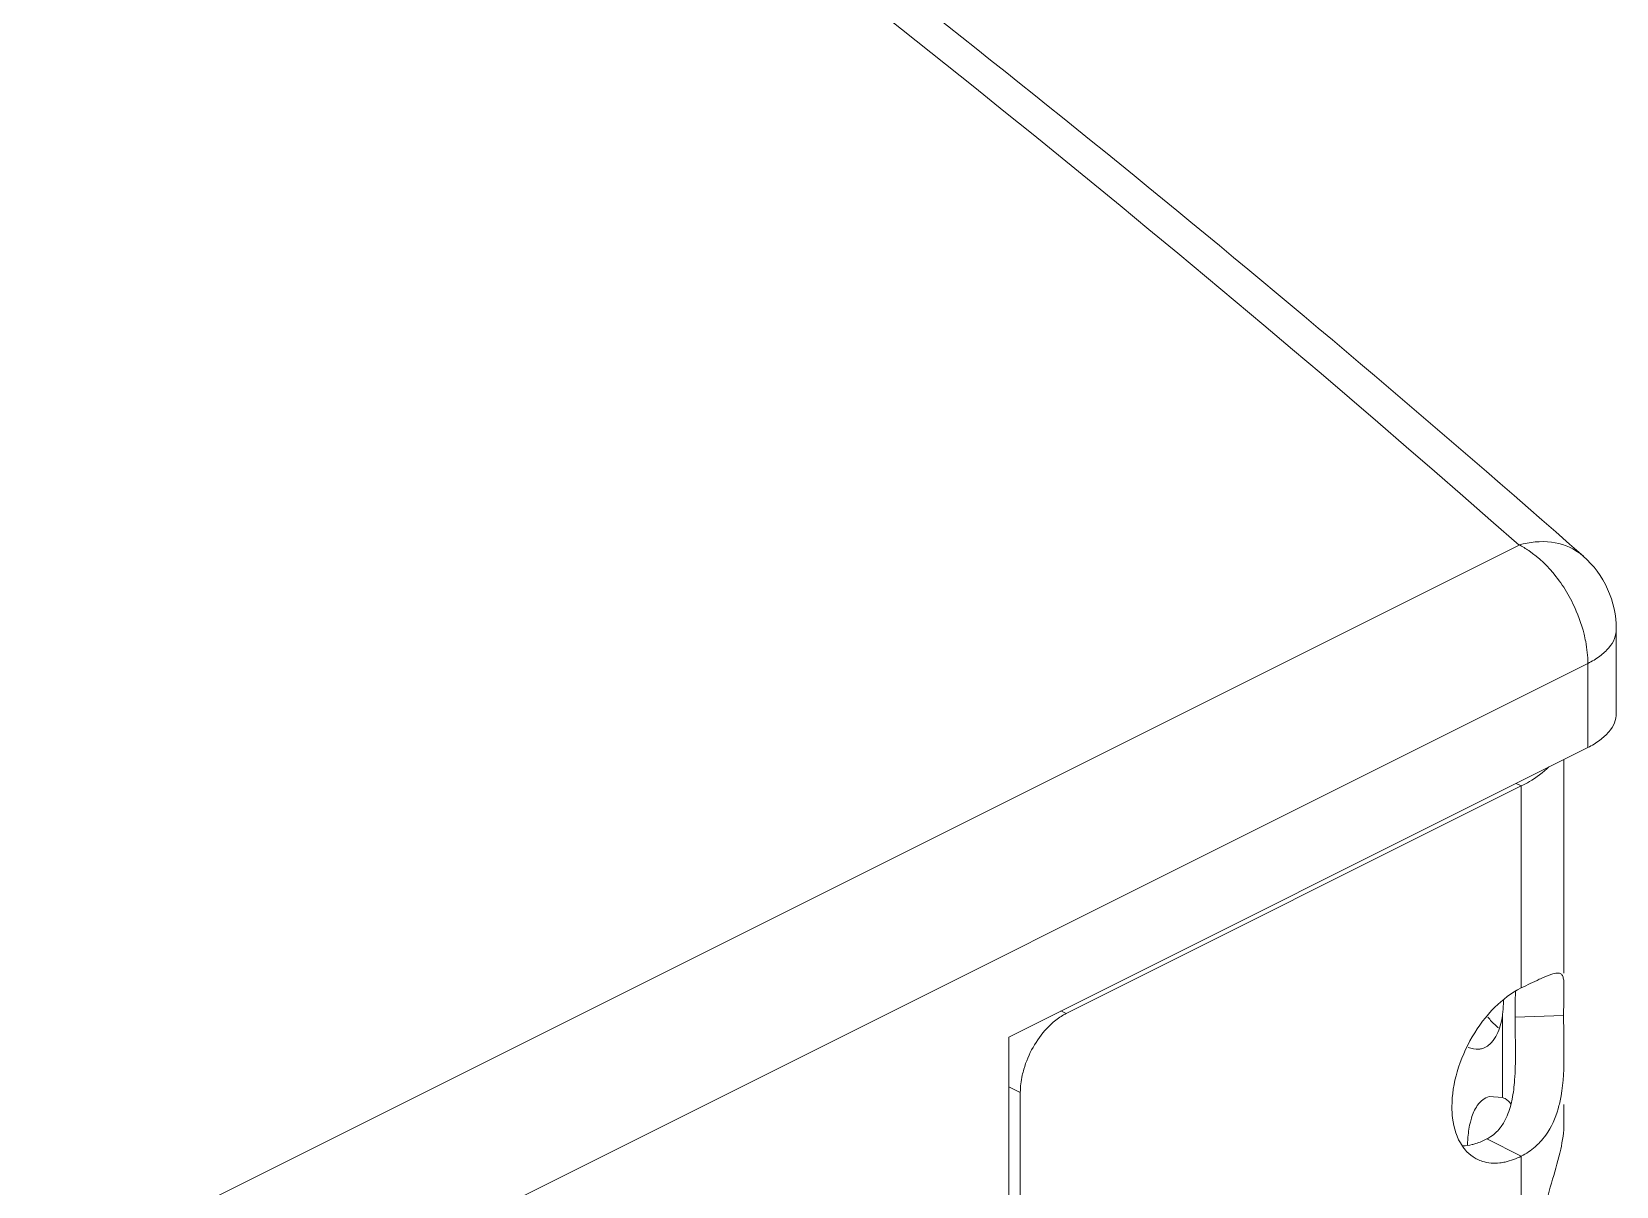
# Model space of a CAD drawing. Header units: millimetres. Extents: x 1177 to 4147, y 93 to 2194.
# Drawn here: x 3540.6 to 3574.86, y 1105.73 to 1130.7 of the extents above; entities that cross this region are included whole.
import ezdxf

# ---------------------------------------------------------------- set-up
doc = ezdxf.new("R2010")
doc.units = ezdxf.units.MM
doc.header["$LTSCALE"] = 0.1
doc.layers.get('0').update_dxf_attribs({"lineweight": 13})

# ---------------------------------------------------------------- blocks, each defined once
blk = doc.blocks.new('01')
for p, q in [((3750.309, 1040.701), (4032.644, 1181.868)), ((4034.632, 1181.522), (4034.63, 1181.523)), ((4035.647, 1179.272), (4035.647, 1176.674)), ((3752.43, 1037.042), (4034.769, 1178.211)), ((4034.769, 1178.211), (4034.769, 1175.613)), ((4034.769, 1175.613), (4016.888, 1166.673)), ((4034.032, 1168.645), (4034.032, 1175.245)), ((4032.714, 1174.427), (4018.656, 1167.398)), ((4032.555, 1174.506), (4032.714, 1174.427)), ((4032.714, 1168.19), (4032.714, 1174.427)), ((4018.656, 1167.398), (4018.497, 1167.477)), ((4032.137, 1164.802), (4032.137, 1167.388)), ((4032.525, 1167.285), (4034.021, 1167.337)), ((4016.888, 674.771), (4016.888, 1166.673)), ((4017.241, 1164.959), (4016.888, 1165.136)), ((4017.241, 678.253), (4017.241, 1164.959)), ((4031.719, 1164.831), (4032.137, 1164.802)), ((4034.032, 1164.01), (4034.032, 1164.585)), ((4031.653, 1163.524), (4032.714, 1162.994)), ((4032.714, 1156.94), (4032.714, 1162.994))]:
    blk.add_line(p, q)
for centre, radius, start, end in [((4033.506, 1180.248), 1.7, 48.6543, 54.3403), ((4030.085, 1178.008), 4.694, 29.9632, 37.9929), ((4027.143, 1167.896), 5.021, 358.0343, 359.0552), ((4028.262, 1167.832), 3.9, 353.4712, 355.8898), ((4027.635, 1167.877), 4.529, 355.8841, 358.0542), ((4031.753, 1164.869), 2.108, 311.1088, 316.6755), ((4032.015, 1164.071), 1.359, 214.4352, 220.5122), ((4031.86, 1163.914), 1.137, 235.8831, 243.3777), ((4031.76, 1164.863), 2.098, 297.0328, 311.0773)]:
    blk.add_arc(centre, radius, start, end)
for points, knots in [([(4034.631, 1181.523), (4025.533, 1189.539), (4006.231, 1205.229), (3974.98, 1227.178), (3940.877, 1248.011), (3904.077, 1267.64), (3864.741, 1285.981), (3808.242, 1308.979), (3763.959, 1323.466), (3733.653, 1332.065)], [0, 0, 0, 0, 0.107262, 0.219794, 0.337581, 0.460553, 0.588547, 0.721328, 1, 1, 1, 1]), ([(4032.644, 1181.868), (4014.149, 1198.164), (3983.675, 1220.938), (3939.553, 1247.907), (3902.977, 1267.431), (3863.875, 1285.681), (3822.418, 1302.579), (3778.793, 1318.045), (3748.816, 1327.234), (3733.516, 1331.585)], [0, 0, 0, 0, 0.219389, 0.337143, 0.460129, 0.588174, 0.721038, 0.858429, 1, 1, 1, 1]), ([(4034.497, 1181.629), (4034.251, 1181.806), (4033.623, 1182.035), (4032.97, 1181.962), (4032.647, 1181.87)], [0, 0, 0, 0, 0.474761, 1, 1, 1, 1]), ([(4032.647, 1181.87), (4032.75, 1181.819), (4033.182, 1181.562), (4033.546, 1181.201), (4033.784, 1180.897)], [0, 0, 0, 0, 0.22987, 1, 1, 1, 1]), ([(4035.647, 1179.272), (4035.647, 1179.693), (4035.465, 1180.546), (4034.945, 1181.246), (4034.629, 1181.524)], [0, 0, 0, 0, 0.500062, 1, 1, 1, 1]), ([(4034.151, 1180.352), (4034.207, 1180.255), (4034.416, 1179.863), (4034.572, 1179.442), (4034.652, 1179.12)], [0, 0, 0, 0, 0.252448, 1, 1, 1, 1]), ([(4034.652, 1179.12), (4034.671, 1179.042), (4034.736, 1178.744), (4034.769, 1178.438), (4034.769, 1178.211)], [0, 0, 0, 0, 0.26027, 1, 1, 1, 1]), ([(4034.769, 1178.211), (4034.898, 1178.276), (4035.133, 1178.417), (4035.42, 1178.674), (4035.604, 1178.962), (4035.647, 1179.173), (4035.647, 1179.272)], [0, 0, 0, 0, 0.301576, 0.565308, 0.793495, 1, 1, 1, 1]), ([(4035.647, 1176.674), (4035.647, 1176.575), (4035.604, 1176.364), (4035.42, 1176.076), (4035.133, 1175.818), (4034.898, 1175.678), (4034.769, 1175.613)], [0, 0, 0, 0, 0.206505, 0.434692, 0.698424, 1, 1, 1, 1]), ([(4032.714, 1174.427), (4032.798, 1174.469), (4033.103, 1174.634), (4033.388, 1174.841), (4033.566, 1175.021)], [0, 0, 0, 0, 0.271006, 1, 1, 1, 1]), ([(4033.424, 1168.523), (4033.372, 1168.501), (4033.133, 1168.395), (4032.898, 1168.28), (4032.714, 1168.19)], [0, 0, 0, 0, 0.213052, 1, 1, 1, 1]), ([(4033.874, 1168.645), (4033.813, 1168.654), (4033.655, 1168.617), (4033.511, 1168.56), (4033.424, 1168.523)], [0, 0, 0, 0, 0.393589, 1, 1, 1, 1]), ([(4034.032, 1168.197), (4034.032, 1168.262), (4034.03, 1168.372), (4034.013, 1168.514), (4033.964, 1168.615), (4033.902, 1168.641), (4033.874, 1168.645)], [0, 0, 0, 0, 0.374969, 0.643761, 0.831192, 1, 1, 1, 1]), ([(4032.714, 1168.19), (4032.41, 1168.042), (4031.828, 1167.592), (4031.156, 1166.695), (4030.697, 1165.643), (4030.571, 1164.885), (4030.571, 1164.52)], [0, 0, 0, 0, 0.229092, 0.487552, 0.752826, 1, 1, 1, 1]), ([(4032.525, 1167.285), (4032.525, 1167.36), (4032.526, 1167.636), (4032.53, 1167.912), (4032.531, 1168.113)], [0, 0, 0, 0, 0.272011, 1, 1, 1, 1]), ([(4034.021, 1167.337), (4034.021, 1167.421), (4034.023, 1167.708), (4034.032, 1167.995), (4034.032, 1168.197)], [0, 0, 0, 0, 0.294298, 1, 1, 1, 1]), ([(4018.656, 1167.398), (4018.618, 1167.379), (4018.464, 1167.294), (4018.322, 1167.187), (4018.221, 1167.097)], [0, 0, 0, 0, 0.236638, 1, 1, 1, 1]), ([(4032.007, 1166.952), (4031.979, 1166.975), (4031.861, 1167.079), (4031.755, 1167.195), (4031.679, 1167.288)], [0, 0, 0, 0, 0.233401, 1, 1, 1, 1]), ([(4032.137, 1167.388), (4032.127, 1167.312), (4032.081, 1167.047), (4031.99, 1166.784), (4031.885, 1166.622)], [0, 0, 0, 0, 0.284987, 1, 1, 1, 1]), ([(4032.532, 1166.168), (4032.532, 1166.266), (4032.53, 1166.638), (4032.525, 1167.01), (4032.525, 1167.285)], [0, 0, 0, 0, 0.261351, 1, 1, 1, 1]), ([(4034.032, 1166.168), (4034.032, 1166.27), (4034.029, 1166.659), (4034.021, 1167.049), (4034.021, 1167.337)], [0, 0, 0, 0, 0.260842, 1, 1, 1, 1]), ([(4018.221, 1167.097), (4018.165, 1167.046), (4017.939, 1166.824), (4017.752, 1166.563), (4017.635, 1166.354)], [0, 0, 0, 0, 0.24025, 1, 1, 1, 1]), ([(4031.508, 1166.316), (4031.475, 1166.307), (4031.33, 1166.28), (4031.18, 1166.311), (4031.076, 1166.351)], [0, 0, 0, 0, 0.235867, 1, 1, 1, 1]), ([(4031.885, 1166.622), (4031.861, 1166.584), (4031.764, 1166.453), (4031.622, 1166.349), (4031.508, 1166.316)], [0, 0, 0, 0, 0.277169, 1, 1, 1, 1]), ([(4033.851, 1164.455), (4033.888, 1164.585), (4034.014, 1165.148), (4034.032, 1165.728), (4034.032, 1166.168)], [0, 0, 0, 0, 0.235986, 1, 1, 1, 1]), ([(4017.349, 1165.675), (4017.332, 1165.615), (4017.272, 1165.38), (4017.241, 1165.138), (4017.241, 1164.959)], [0, 0, 0, 0, 0.261176, 1, 1, 1, 1]), ([(4032.386, 1164.564), (4032.403, 1164.627), (4032.462, 1164.884), (4032.493, 1165.147), (4032.508, 1165.347)], [0, 0, 0, 0, 0.244036, 1, 1, 1, 1]), ([(4032.137, 1164.802), (4032.164, 1164.794), (4032.269, 1164.751), (4032.355, 1164.666), (4032.401, 1164.593)], [0, 0, 0, 0, 0.242725, 1, 1, 1, 1]), ([(4030.571, 1164.52), (4030.571, 1164.403), (4030.594, 1163.982), (4030.721, 1163.555), (4030.894, 1163.303)], [0, 0, 0, 0, 0.277223, 1, 1, 1, 1]), ([(4031.131, 1164.007), (4031.143, 1164.061), (4031.194, 1164.251), (4031.273, 1164.437), (4031.355, 1164.553)], [0, 0, 0, 0, 0.278554, 1, 1, 1, 1]), ([(4031.355, 1164.553), (4031.367, 1164.571), (4031.417, 1164.637), (4031.475, 1164.696), (4031.524, 1164.732)], [0, 0, 0, 0, 0.264167, 1, 1, 1, 1]), ([(4032.09, 1163.908), (4032.124, 1163.955), (4032.253, 1164.159), (4032.339, 1164.388), (4032.386, 1164.564)], [0, 0, 0, 0, 0.240294, 1, 1, 1, 1]), ([(4033.286, 1163.423), (4033.352, 1163.492), (4033.603, 1163.797), (4033.768, 1164.167), (4033.851, 1164.455)], [0, 0, 0, 0, 0.241743, 1, 1, 1, 1]), ([(4031.054, 1163.344), (4031.055, 1163.404), (4031.065, 1163.626), (4031.094, 1163.849), (4031.131, 1164.007)], [0, 0, 0, 0, 0.267779, 1, 1, 1, 1]), ([(4031.653, 1163.524), (4031.696, 1163.546), (4031.863, 1163.647), (4032.004, 1163.789), (4032.09, 1163.908)], [0, 0, 0, 0, 0.24473, 1, 1, 1, 1]), ([(4034.032, 1164.01), (4034.032, 1163.74), (4033.937, 1163.153), (4033.675, 1162.259), (4033.399, 1161.315), (4033.3, 1160.651), (4033.3, 1160.328)], [0, 0, 0, 0, 0.215429, 0.469664, 0.742461, 1, 1, 1, 1]), ([(4031.193, 1163.35), (4031.231, 1163.36), (4031.39, 1163.403), (4031.542, 1163.467), (4031.653, 1163.524)], [0, 0, 0, 0, 0.240401, 1, 1, 1, 1]), ([(4031.351, 1162.898), (4031.402, 1162.872), (4031.624, 1162.781), (4031.872, 1162.764), (4032.051, 1162.784)], [0, 0, 0, 0, 0.24274, 1, 1, 1, 1]), ([(4032.051, 1162.784), (4032.106, 1162.79), (4032.335, 1162.829), (4032.556, 1162.913), (4032.714, 1162.994)], [0, 0, 0, 0, 0.236094, 1, 1, 1, 1])]:
    blk.add_open_spline(points, degree=3, knots=knots)
for points in [[(4017.635, 1166.354), (4017.514, 1166.14), (4017.417, 1165.911), (4017.349, 1165.675)], [(4032.508, 1165.347), (4032.528, 1165.62), (4032.532, 1165.894), (4032.532, 1166.168)], [(4031.524, 1164.732), (4031.582, 1164.776), (4031.649, 1164.81), (4031.719, 1164.831)], [(4030.906, 1163.307), (4031.003, 1163.312), (4031.099, 1163.328), (4031.193, 1163.35)], [(4030.982, 1163.189), (4031.052, 1163.107), (4031.133, 1163.033), (4031.222, 1162.973)]]:
    blk.add_open_spline(points, degree=3)

msp = doc.modelspace()

# ---------------------------------------------------------------- block references
at = {"xscale": 0.7, "yscale": 0.7, "zscale": 0.7}
msp.add_blockref('01', (749.903, 292.29), dxfattribs=at)

doc.saveas('drawing.dxf')
